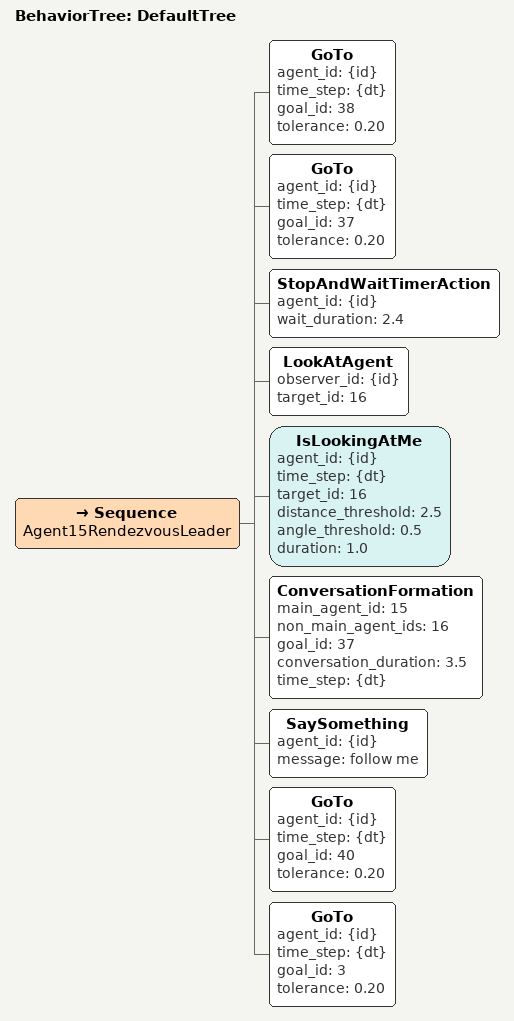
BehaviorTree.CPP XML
<?xml version="1.0" encoding="UTF-8"?>
<root main_tree_to_execute="DefaultTree" BTCPP_format="4">
  <include path="BTRegularNav.xml" />

  <BehaviorTree ID="DefaultTree">
<Sequence name="Agent15RendezvousLeader">
  <GoTo agent_id="{id}" time_step="{dt}" goal_id="38" tolerance="0.20"/>
  <GoTo agent_id="{id}" time_step="{dt}" goal_id="37" tolerance="0.20"/>
  <StopAndWaitTimerAction agent_id="{id}" wait_duration="2.4"/>
  <LookAtAgent observer_id="{id}" target_id="16"/>
  <IsLookingAtMe agent_id="{id}" time_step="{dt}" target_id="16" distance_threshold="2.5" angle_threshold="0.5" duration="1.0"/>
  <ConversationFormation main_agent_id="15" non_main_agent_ids="16" goal_id="37" conversation_duration="3.5" time_step="{dt}"/>
  <SaySomething agent_id="{id}" message="follow me"/>
  <GoTo agent_id="{id}" time_step="{dt}" goal_id="40" tolerance="0.20"/>
  <GoTo agent_id="{id}" time_step="{dt}" goal_id="3" tolerance="0.20"/>
</Sequence>
  </BehaviorTree>
</root>
